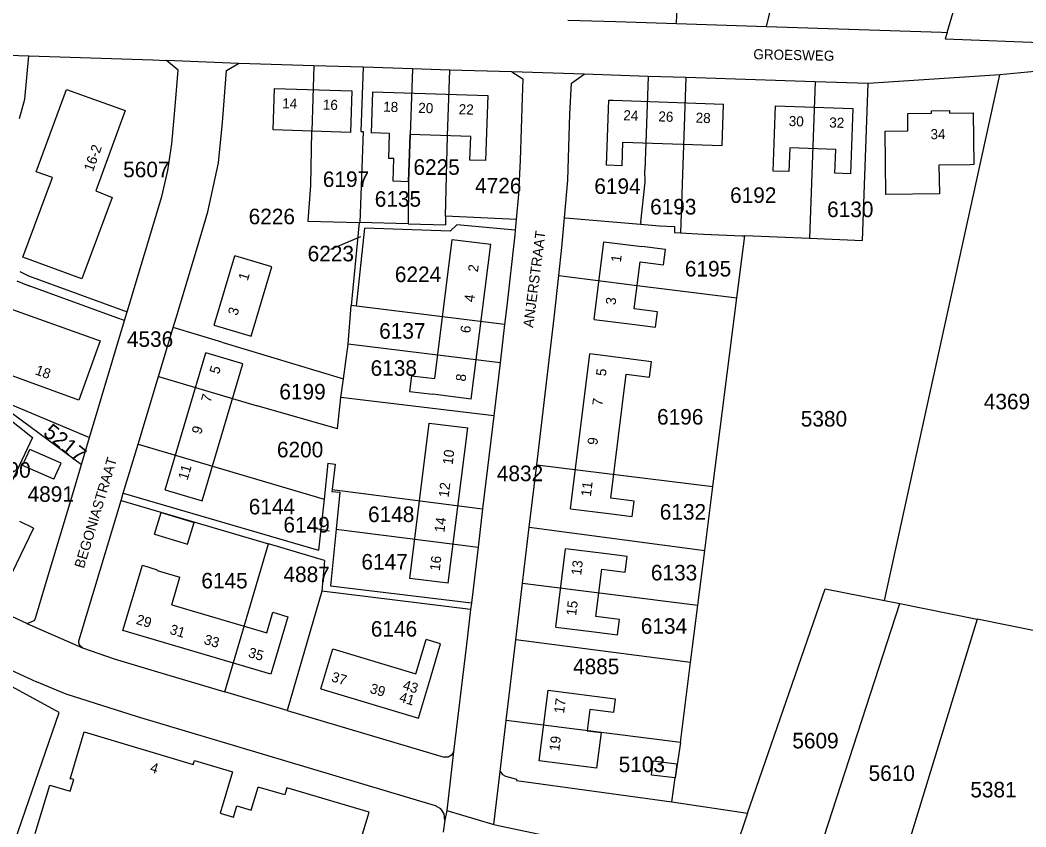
# Model space of a CAD drawing. Extents: x 191922 to 199923, y 328959 to 333350.
# Drawn here: x 197123.7 to 197298.1, y 330911.7 to 331051.6 of the extents above; entities that cross this region are included whole.
import ezdxf

# ---------------------------------------------------------------- set-up
doc = ezdxf.new("R2010")
doc.units = 0
for name, color, linetype in [('bouwvlak', 7, 'Continuous'), ('enkelbestemming', 7, 'Continuous'), ('Level 14', 7, 'Continuous'), ('Level 6', 7, 'Continuous'), ('maatvoering - maximum aantal wooneenheden', 7, 'Continuous'), ('Maatvoering_symbolen', 7, 'Continuous'), ('recreatiewoning', 7, 'Continuous')]:
    doc.layers.add(name, color=color, linetype=linetype)

msp = doc.modelspace()

# ---------------------------------------------------------------- linework, layer by layer
at = {"layer": 'bouwvlak'}
for p, q in [((197177.58, 331011.91), (197182.79, 331014.11)), ((197173.5, 330963.74), (197177.35, 330963.03))]:
    msp.add_line(p, q, dxfattribs=at)
at = {"layer": 'Level 6'}
for p, q in [((197284.47, 331049.5), (197293.26, 331079.53)), ((197253.12, 331050.51), (197258.04, 331070.9)), ((197237.55, 331051.02), (197238.12, 331065.43)), ((197218.72, 331051.64), (197227.05, 331051.36)), ((197227.05, 331051.36), (197237.55, 331051.02)), ((197237.55, 331051.02), (197253.12, 331050.51)), ((197253.12, 331050.51), (197283.51, 331049.53)), ((197283.51, 331049.53), (197284.47, 331049.5)), ((197284.47, 331049.5), (197284.12, 331048.38)), ((197284.12, 331048.38), (197302.91, 331047.68)), ((197121.68, 331045.56), (197125.23, 331045.4)), ((197124.58, 331037.92), (197125.23, 331045.4)), ((197125.23, 331045.4), (197146.73, 331044.74)), ((197146.73, 331044.74), (197149.14, 331044.6)), ((197161.58, 331044.08), (197149.14, 331044.6)), ((197151.11, 331042.97), (197149.14, 331044.6)), ((197163.57, 331044.05), (197161.58, 331044.08)), ((197174.68, 331043.71), (197163.57, 331044.05)), ((197322.04, 331044.77), (197293.62, 331042.14)), ((197150.74, 331038.04), (197151.11, 331042.97)), ((197183.22, 331043.45), (197174.68, 331043.71)), ((197183.22, 331043.45), (197182.82, 331032.32)), ((197191.75, 331043.17), (197183.22, 331043.45)), ((197191.75, 331043.17), (197191.1, 331023.58)), ((197198.24, 331042.97), (197191.75, 331043.17)), ((197197.86, 331031.58), (197198.24, 331042.97)), ((197208.97, 331042.63), (197198.24, 331042.97)), ((197208.97, 331042.63), (197210.88, 331041.43)), ((197221.55, 331042.23), (197208.97, 331042.63)), ((197210.88, 331041.43), (197210.77, 331038.18)), ((197219.03, 331035.29), (197219.32, 331040.71)), ((197219.32, 331040.71), (197221.55, 331042.23)), ((197232.64, 331041.87), (197221.55, 331042.23)), ((197239.15, 331041.66), (197232.64, 331041.87)), ((197239.15, 331041.66), (197238.22, 331014.72)), ((197261.58, 331040.94), (197239.15, 331041.66)), ((197261.58, 331040.94), (197260.6, 331013.79)), ((197270.79, 331040.65), (197261.58, 331040.94)), ((197269.8, 331013.4), (197270.79, 331040.65)), ((197292.71, 331042.05), (197270.79, 331040.65)), ((197273.63, 330950.97), (197293.62, 331042.14)), ((197293.62, 331042.14), (197292.71, 331042.05)), ((197123.65, 331034.58), (197124.58, 331037.92)), ((197150.39, 331034.05), (197150.74, 331038.04)), ((197210.77, 331038.18), (197210.45, 331027.34)), ((197218.7, 331023.89), (197219.03, 331035.29)), ((197150.02, 331030.18), (197150.39, 331034.05)), ((197183.21, 331032.29), (197182.65, 331016.5)), ((197182.82, 331032.32), (197183.21, 331032.29)), ((197149.34, 331025.56), (197150.02, 331030.18)), ((197197.51, 331017.62), (197197.86, 331031.58)), ((197210.45, 331027.34), (197210.16, 331021.43)), ((197148.28, 331021.01), (197149.34, 331025.56)), ((197232.12, 331023.51), (197232.03, 331025.62)), ((197191.1, 331023.58), (197191, 331016.28)), ((197218.12, 331017.36), (197218.7, 331023.89)), ((197231.35, 331016.59), (197232.12, 331023.51)), ((197210.16, 331021.43), (197209.76, 331017.04)), ((197142.31, 331001.04), (197148.28, 331021.01)), ((197182.52, 331016.5), (197181.11, 331002.14)), ((197182.52, 331016.5), (197182.65, 331016.5)), ((197191, 331016.28), (197182.65, 331016.5)), ((197191, 331016.28), (197197.47, 331016.11)), ((197197.51, 331017.62), (197197.47, 331016.11)), ((197209.76, 331017.04), (197197.51, 331017.62)), ((197199.44, 331016.13), (197198.28, 331015.01)), ((197209.58, 331015.18), (197199.44, 331016.13)), ((197209.76, 331017.04), (197209.58, 331015.18)), ((197217.65, 331012.17), (197218.12, 331017.36)), ((197231.35, 331016.59), (197231.31, 331016.23)), ((197182.06, 331002.02), (197183.52, 331015.52)), ((197198.28, 331015.01), (197183.52, 331015.52)), ((197209.51, 331014.38), (197208.07, 331001.54)), ((197209.58, 331015.18), (197209.51, 331014.38)), ((197248, 331003.46), (197249.36, 331014.2)), ((197260.6, 331013.79), (197269.8, 331013.4)), ((197217.13, 331007.35), (197217.65, 331012.17)), ((197123.67, 331008.04), (197125.18, 331007.26)), ((197123.17, 331006.41), (197125.14, 331005.58)), ((197123.17, 331006.41), (197125.14, 331005.58)), ((197125.18, 331007.26), (197142.31, 331001.04)), ((197216.33, 331000), (197217.13, 331007.35)), ((197140.51, 331000), (197125.14, 331005.58)), ((197140.51, 331000), (197125.14, 331005.58)), ((197243.85, 330970.72), (197248, 331003.46)), ((197141.85, 330999.52), (197142.31, 331001.04)), ((197180.63, 330995.44), (197181.11, 331002.14)), ((197182.06, 331002.02), (197181.11, 331002.14)), ((197207.74, 330998.83), (197182.06, 331002.02)), ((197208.07, 331001.54), (197207.74, 330998.83)), ((197135.79, 330979.22), (197141.85, 330999.52)), ((197135.79, 330979.22), (197141.85, 330999.52)), ((197141.85, 330999.52), (197140.51, 331000)), ((197141.85, 330999.52), (197140.51, 331000)), ((197207.74, 330998.83), (197206.95, 330992.21)), ((197213.3, 330974.53), (197216.33, 331000)), ((197147.72, 330989.81), (197150.28, 330998.3)), ((197158.72, 330995.76), (197150.28, 330998.3)), ((197158.72, 330995.76), (197179.81, 330989.42)), ((197179.81, 330989.42), (197180.63, 330995.44)), ((197206.95, 330992.21), (197180.63, 330995.44)), ((197206.95, 330992.21), (197205.85, 330982.98)), ((197144.19, 330978.09), (197147.72, 330989.81)), ((197179.36, 330986.16), (197179.81, 330989.42)), ((197117.92, 330986.76), (197135.79, 330979.22)), ((197178.77, 330980.74), (197164.81, 330984.72)), ((197178.77, 330980.74), (197179.36, 330986.16)), ((197205.85, 330982.98), (197179.36, 330986.16)), ((197120.77, 330983.31), (197125.86, 330979.25)), ((197121.24, 330984.3), (197134.4, 330974.56)), ((197205.85, 330982.98), (197203.93, 330966.85)), ((197125.86, 330979.25), (197113.25, 330952.44)), ((197134.4, 330974.56), (197135.79, 330979.22)), ((197134.4, 330974.56), (197135.79, 330979.22)), ((197141.63, 330969.58), (197144.19, 330978.09)), ((197144.19, 330978.09), (197176.43, 330968.52)), ((197133.05, 330970.04), (197134.4, 330974.56)), ((197133.05, 330970.04), (197134.4, 330974.56)), ((197177.1, 330974.78), (197176.43, 330968.52)), ((197177.1, 330974.78), (197178.38, 330974.61)), ((197178.38, 330974.61), (197177.81, 330970.21)), ((197212.02, 330963.69), (197213.3, 330974.53)), ((197213.3, 330974.53), (197243.85, 330970.72)), ((197128.31, 330954.33), (197133.05, 330970.04)), ((197128.31, 330954.33), (197133.05, 330970.04)), ((197141.26, 330968.33), (197141.63, 330969.58)), ((197141.63, 330969.58), (197175.48, 330959.7)), ((197177.81, 330970.21), (197177.77, 330969.87)), ((197177.77, 330969.87), (197179.15, 330969.77)), ((197177.81, 330970.21), (197203.93, 330966.85)), ((197179.15, 330969.77), (197178.51, 330963.33)), ((197242.45, 330959.62), (197243.85, 330970.72)), ((197141.26, 330968.33), (197166.79, 330960.81)), ((197176.43, 330968.52), (197175.48, 330959.7)), ((197203.93, 330966.85), (197203.14, 330960.24)), ((197178.51, 330963.33), (197177.53, 330953.52)), ((197178.51, 330963.33), (197203.14, 330960.24)), ((197210.86, 330953.99), (197212.02, 330963.69)), ((197212.02, 330963.69), (197242.45, 330959.62)), ((197159.23, 330935.13), (197166.79, 330960.81)), ((197176.52, 330957.94), (197166.79, 330960.81)), ((197203.14, 330960.24), (197201.98, 330950.58)), ((197241.25, 330950.14), (197242.45, 330959.62)), ((197176.52, 330957.94), (197176.02, 330952.59)), ((197130.52, 330931.56), (197087.27, 330955.02)), ((197087.27, 330955.02), (197126.57, 330936.89)), ((197126.41, 330947.92), (197128.31, 330954.33)), ((197126.41, 330947.92), (197128.31, 330954.33)), ((197177.53, 330953.52), (197201.98, 330950.58)), ((197209.69, 330944.13), (197210.86, 330953.99)), ((197210.86, 330953.99), (197241.25, 330950.14)), ((197176.02, 330952.59), (197170.03, 330931.91)), ((197201.84, 330949.43), (197176.02, 330952.59)), ((197249.87, 330914.11), (197263.3, 330953.02)), ((197263.3, 330953.02), (197273.63, 330950.97)), ((197124.89, 330946.98), (197118.31, 330950.05)), ((197201.98, 330950.58), (197201.84, 330949.43)), ((197239.99, 330940.24), (197241.25, 330950.14)), ((197259.79, 330899.77), (197276.29, 330950.44)), ((197273.63, 330950.97), (197276.29, 330950.44)), ((197276.29, 330950.44), (197289.67, 330947.74)), ((197201.84, 330949.43), (197201.12, 330943.35)), ((197124.89, 330946.98), (197126.21, 330947.49)), ((197124.89, 330946.98), (197126.21, 330947.49)), ((197124.89, 330946.98), (197134.54, 330942.75)), ((197124.89, 330946.98), (197134.54, 330942.75)), ((197126.21, 330947.49), (197126.41, 330947.92)), ((197126.21, 330947.49), (197126.41, 330947.92)), ((197289.67, 330947.74), (197273.79, 330895.89)), ((197300.25, 330945.62), (197289.67, 330947.74)), ((197201.12, 330943.35), (197198.9, 330924.73)), ((197208.03, 330930.16), (197209.69, 330944.13)), ((197239.99, 330940.24), (197209.69, 330944.13)), ((197238.23, 330926.34), (197239.99, 330940.24)), ((197131.45, 330934.83), (197126.57, 330936.89)), ((197131.88, 330934.65), (197131.45, 330934.83)), ((197144.09, 330930.83), (197131.88, 330934.65)), ((197170.03, 330931.91), (197159.23, 330935.13)), ((197170.03, 330931.91), (197159.23, 330935.13)), ((197111.98, 330878.03), (197130.52, 330931.56)), ((197195.77, 330915.39), (197144.09, 330930.83)), ((197170.03, 330931.91), (197197.24, 330923.8)), ((197170.03, 330931.91), (197197.24, 330923.8)), ((197206.98, 330921.35), (197208.03, 330930.16)), ((197238.23, 330926.34), (197208.03, 330930.16)), ((197238.23, 330926.34), (197237.31, 330920.2)), ((197197.93, 330923.8), (197197.24, 330923.8)), ((197197.93, 330923.8), (197197.24, 330923.8)), ((197198.9, 330924.73), (197197.74, 330914.54)), ((197198.9, 330924.73), (197197.74, 330914.54)), ((197198.53, 330924.14), (197197.93, 330923.8)), ((197198.53, 330924.14), (197197.93, 330923.8)), ((197198.9, 330924.73), (197198.53, 330924.14)), ((197198.9, 330924.73), (197198.53, 330924.14)), ((197205.89, 330912.13), (197206.98, 330921.35)), ((197206.98, 330921.35), (197207.38, 330920.83)), ((197207.38, 330920.83), (197207.89, 330920.5)), ((197207.89, 330920.5), (197209.77, 330919.98)), ((197236.74, 330916.07), (197237.31, 330920.2)), ((197209.77, 330919.98), (197209.82, 330919.76)), ((197209.82, 330919.76), (197236.74, 330916.07)), ((197196.68, 330914.86), (197195.77, 330915.39)), ((197236.74, 330916.07), (197249.87, 330914.11)), ((197197.26, 330913.96), (197196.68, 330914.86)), ((197197.36, 330912.91), (197197.26, 330913.96)), ((197197.74, 330914.54), (197197.36, 330912.91)), ((197197.74, 330914.54), (197205.89, 330912.13)), ((197197.74, 330914.54), (197205.89, 330912.13)), ((197249.87, 330914.11), (197246.34, 330903.84)), ((197197.36, 330912.91), (197197.06, 330910.83)), ((197205.89, 330912.13), (197206.08, 330912.08)), ((197205.89, 330912.13), (197206.08, 330912.08)), ((197206.08, 330912.08), (197214.58, 330910.31)), ((197206.08, 330912.08), (197214.58, 330910.31))]:
    msp.add_line(p, q, dxfattribs=at)
for points in [[(197150.28, 330998.3), (197150.79, 331000), (197154.49, 331012.3), (197156.29, 331018.37), (197158.11, 331026.85), (197158.8, 331033.87), (197159.52, 331042.89), (197161.58, 331044.08)], [(197174.68, 331043.71), (197174.3, 331032.39), (197174.25, 331032.39), (197174.06, 331022.92), (197173.61, 331016.83), (197173.6, 331016.74), (197182.52, 331016.5)], [(197232.64, 331041.87), (197232.24, 331030.32), (197232.03, 331025.62)], [(197218.12, 331017.36), (197218.29, 331017.35), (197231.31, 331016.23)], [(197231.31, 331016.23), (197234.58, 331015.95), (197237.21, 331015.83), (197237.18, 331014.78), (197238.22, 331014.72)], [(197238.22, 331014.72), (197242.22, 331014.52), (197248.95, 331014.21), (197249.36, 331014.2)], [(197249.36, 331014.2), (197249.37, 331014.26), (197260.6, 331013.79)], [(197217.13, 331007.35), (197230.71, 331005.63), (197248, 331003.46)], [(197147.72, 330989.81), (197160.57, 330985.99), (197164.81, 330984.72)], [(197134.54, 330942.75), (197134.24, 330942.99), (197134.06, 330943.25), (197134, 330943.38), (197133.96, 330943.52), (197133.93, 330943.68), (197133.93, 330943.85), (197133.94, 330944), (197133.98, 330944.16), (197141.26, 330968.33)], [(197134.54, 330942.75), (197140.02, 330940.86), (197146.98, 330938.78), (197159.23, 330935.13)], [(197134.54, 330942.75), (197140.02, 330940.86), (197146.98, 330938.78), (197159.23, 330935.13)]]:
    msp.add_lwpolyline(points, dxfattribs=at)
at = {"layer": 'recreatiewoning'}
for p, q in [((197126.54, 331025.31), (197131.78, 331039.57)), ((197131.78, 331039.57), (197141.92, 331035.96)), ((197167.61, 331032.61), (197167.85, 331039.79)), ((197167.85, 331039.79), (197181.23, 331039.34)), ((197181.23, 331039.34), (197180.99, 331032.16)), ((197184.67, 331032.02), (197184.9, 331039.21)), ((197184.9, 331039.21), (197204.82, 331038.55)), ((197204.82, 331038.55), (197204.44, 331027.26)), ((197225.38, 331026.47), (197225.79, 331037.76)), ((197225.79, 331037.76), (197226.58, 331037.73)), ((197226.58, 331037.73), (197245.7, 331037.07)), ((197245.45, 331029.86), (197245.7, 331037.07)), ((197141.92, 331035.96), (197136.89, 331022)), ((197254.32, 331025.44), (197254.73, 331036.74)), ((197254.73, 331036.74), (197268.12, 331036.27)), ((197268.12, 331036.27), (197267.71, 331024.96)), ((197180.99, 331032.16), (197167.61, 331032.61)), ((197191.1, 331023.58), (197191.37, 331031.8)), ((197201.86, 331031.45), (197191.37, 331031.8)), ((197201.72, 331027.35), (197201.86, 331031.45)), ((197228.1, 331026.37), (197228.25, 331030.46)), ((197228.25, 331030.46), (197245.45, 331029.86)), ((197257.17, 331029.46), (197257.02, 331025.35)), ((197265.16, 331029.17), (197257.17, 331029.46)), ((197265.01, 331025.06), (197265.16, 331029.17)), ((197204.44, 331027.26), (197201.72, 331027.35)), ((197129.36, 331024.33), (197126.54, 331025.31)), ((197228.1, 331026.37), (197225.38, 331026.47)), ((197257.02, 331025.35), (197254.32, 331025.44)), ((197267.71, 331024.96), (197265.01, 331025.06)), ((197124.23, 331010.53), (197129.36, 331024.33)), ((197136.89, 331022), (197139.72, 331020.89)), ((197139.72, 331020.89), (197134.43, 331006.78)), ((197195.65, 330989.45), (197198.67, 331013.58)), ((197198.67, 331013.58), (197205.32, 331012.75)), ((197201.96, 330985.9), (197205.32, 331012.75)), ((197223.24, 330999.73), (197224.92, 331013.2)), ((197224.92, 331013.2), (197231.54, 331012.38)), ((197235.61, 331011.86), (197231.54, 331012.38)), ((197235.27, 331009.17), (197235.61, 331011.86)), ((197134.43, 331006.78), (197124.23, 331010.53)), ((197157.37, 330998.7), (197160.95, 331010.73)), ((197167.38, 331008.81), (197160.95, 331010.73)), ((197230.19, 331001.56), (197231.22, 331009.69)), ((197231.22, 331009.69), (197235.27, 331009.17)), ((197163.8, 330996.79), (197167.38, 331008.81)), ((197116.53, 331003.56), (197137.61, 330995.99)), ((197234.24, 331001.05), (197230.19, 331001.56)), ((197233.9, 330998.39), (197234.24, 331001.05)), ((197157.37, 330998.7), (197163.8, 330996.79)), ((197223.24, 330999.73), (197229.86, 330998.9)), ((197229.86, 330998.9), (197233.9, 330998.39)), ((197137.61, 330995.99), (197133.93, 330985.73)), ((197133.93, 330985.73), (197112.45, 330993.49)), ((197148.88, 330970.17), (197155.93, 330993.92)), ((197162.36, 330992.01), (197155.93, 330993.92)), ((197219.16, 330966.87), (197222.51, 330993.73)), ((197233.21, 330992.39), (197222.51, 330993.73)), ((197155.31, 330968.26), (197162.36, 330992.01)), ((197232.87, 330989.71), (197233.21, 330992.39)), ((197191.57, 330989.96), (197191.23, 330987.24)), ((197191.57, 330989.96), (197195.65, 330989.45)), ((197226.15, 330968.73), (197228.83, 330990.22)), ((197228.83, 330990.22), (197232.87, 330989.71)), ((197191.23, 330987.24), (197195.31, 330986.73)), ((197201.96, 330985.9), (197195.31, 330986.73)), ((197191.3, 330954.81), (197194.67, 330981.73)), ((197194.67, 330981.73), (197201.34, 330980.9)), ((197197.96, 330953.98), (197201.34, 330980.9)), ((197124.16, 330974.39), (197125.41, 330977.18)), ((197130.83, 330974.79), (197125.41, 330977.18)), ((197129.59, 330971.99), (197124.16, 330974.39)), ((197129.59, 330971.99), (197130.83, 330974.79)), ((197148.88, 330970.17), (197155.31, 330968.26)), ((197230.19, 330968.22), (197226.15, 330968.73)), ((197229.85, 330965.54), (197230.19, 330968.22)), ((197147.04, 330962.48), (197148.18, 330966.24)), ((197148.18, 330966.24), (197153.92, 330964.51)), ((197219.16, 330966.87), (197225.81, 330966.04)), ((197225.81, 330966.04), (197229.85, 330965.54)), ((197126.07, 330963.54), (197123.66, 330964.7)), ((197152.78, 330960.74), (197153.92, 330964.51)), ((197126.07, 330963.54), (197121.55, 330954.18)), ((197147.04, 330962.48), (197152.78, 330960.74)), ((197216.62, 330946.36), (197218.3, 330959.92)), ((197224.94, 330959.1), (197218.3, 330959.92)), ((197228.99, 330958.59), (197224.94, 330959.1)), ((197228.66, 330955.91), (197228.99, 330958.59)), ((197141.57, 330945.75), (197144.96, 330957.08)), ((197144.96, 330957.08), (197147.52, 330956.31)), ((197147.49, 330956.2), (197147.52, 330956.31)), ((197147.49, 330956.2), (197151.45, 330955.02)), ((197223.58, 330948.21), (197224.6, 330956.41)), ((197224.6, 330956.41), (197228.66, 330955.91)), ((197150.02, 330950.24), (197151.45, 330955.02)), ((197197.96, 330953.98), (197191.3, 330954.81)), ((197150.02, 330950.24), (197166.52, 330945.38)), ((197166.52, 330945.38), (197167.57, 330948.93)), ((197167.57, 330948.93), (197170.14, 330948.17)), ((197170.14, 330948.17), (197169.09, 330944.62)), ((197227.64, 330947.7), (197223.58, 330948.21)), ((197216.62, 330946.36), (197223.25, 330945.53)), ((197227.3, 330945.03), (197227.64, 330947.7)), ((197167.2, 330938.2), (197141.57, 330945.75)), ((197169.09, 330944.62), (197167.2, 330938.2)), ((197223.25, 330945.53), (197227.3, 330945.03)), ((197192.37, 330938.24), (197194.12, 330944.19)), ((197196.62, 330943.45), (197194.12, 330944.19)), ((197194.87, 330937.51), (197196.62, 330943.45)), ((197175.87, 330935.67), (197177.93, 330942.57)), ((197177.93, 330942.57), (197192.37, 330938.24)), ((197192.83, 330930.6), (197194.87, 330937.51)), ((197175.87, 330935.67), (197192.83, 330930.6)), ((197213.72, 330923.17), (197215.28, 330935.42)), ((197215.28, 330935.42), (197226.9, 330933.93)), ((197226.9, 330933.93), (197226.59, 330931.54)), ((197222.54, 330932.06), (197222.07, 330928.39)), ((197226.59, 330931.54), (197222.54, 330932.06)), ((197132.39, 330920.01), (197134.82, 330928.18)), ((197134.82, 330928.18), (197153.75, 330922.55)), ((197222.07, 330928.39), (197224.45, 330928.08)), ((197224.45, 330928.08), (197223.65, 330921.9)), ((197153.75, 330922.55), (197153.99, 330923.22)), ((197153.99, 330923.22), (197160.58, 330921.24)), ((197223.65, 330921.9), (197213.72, 330923.17)), ((197233.19, 330920.71), (197233.5, 330923.19)), ((197233.5, 330923.19), (197237.62, 330922.67)), ((197237.62, 330922.67), (197237.31, 330920.2)), ((197160.58, 330921.24), (197158.42, 330914.07)), ((197237.31, 330920.2), (197233.19, 330920.71)), ((197126.33, 330910.57), (197128.87, 330918.97)), ((197128.87, 330918.97), (197132.41, 330917.9)), ((197132.41, 330917.9), (197133.02, 330919.91)), ((197133.02, 330919.91), (197132.44, 330920.08)), ((197163.78, 330914.61), (197164.98, 330918.6)), ((197169.62, 330917.28), (197164.99, 330918.63)), ((197170, 330918.48), (197169.62, 330917.28)), ((197184.23, 330914.27), (197170, 330918.48)), ((197160.72, 330913.38), (197161.31, 330915.35)), ((197161.31, 330915.35), (197163.78, 330914.61)), ((197158.42, 330914.07), (197160.72, 330913.38)), ((197182.52, 330908.54), (197184.23, 330914.27))]:
    msp.add_line(p, q, dxfattribs=at)
for points in [[(197191.1, 331023.58), (197188.42, 331023.67), (197188.55, 331027.62), (197187.65, 331027.62), (197187.76, 331031.94), (197184.66, 331032.06), (197184.9, 331039.2)], [(197289, 331035.53), (197289.07, 331026.56), (197288.47, 331026.55), (197283.05, 331026.46), (197283.14, 331021.49), (197273.81, 331021.4), (197273.71, 331032.39), (197277.66, 331032.43), (197277.63, 331035.43), (197281.73, 331035.47), (197281.73, 331035.9), (197284.9, 331035.93), (197284.9, 331035.5), (197289, 331035.53)]]:
    msp.add_lwpolyline(points, dxfattribs=at)

# ---------------------------------------------------------------- texts
at = {"layer": 'enkelbestemming'}
for s, p in [('5607', (197141.6, 331024.37)), ('6225', (197191.93, 331024.79)), ('6197', (197176.22, 331022.69)), ('4726', (197202.62, 331021.57)), ('6194', (197223.29, 331021.48)), ('6135', (197185.22, 331019.26)), ('6192', (197246.83, 331019.92)), ('6193', (197232.96, 331017.92)), ('6130', (197263.65, 331017.46)), ('6226', (197163.36, 331016.22)), ('6223', (197173.59, 331009.79)), ('6195', (197238.99, 331007.16)), ('6224', (197188.71, 331006.19)), ('6137', (197185.99, 330996.37)), ('4536', (197142.25, 330994.96)), ('6138', (197184.5, 330989.94)), ('6199', (197168.68, 330985.84)), ('4369', (197290.82, 330984.13)), ('6196', (197234.17, 330981.48)), ('5380', (197259.09, 330981.14)), ('6200', (197168.26, 330975.8)), ('4832', (197206.39, 330971.67)), ('6144', (197163.38, 330965.91)), ('6148', (197184.06, 330964.58)), ('6132', (197234.64, 330965)), ('6149', (197169.39, 330962.76)), ('6147', (197182.91, 330956.34)), ('4887', (197169.4, 330954.17)), ('6133', (197233.1, 330954.46)), ('6145', (197155.16, 330953.07)), ('6146', (197184.54, 330944.71)), ('6134', (197231.35, 330945.2)), ('4885', (197219.6, 330938.19)), ('5609', (197257.62, 330925.33)), ('5103', (197227.51, 330921.21)), ('5610', (197270.84, 330919.68)), ('5381', (197288.48, 330916.83))]:
    msp.add_text(s, height=2.7, dxfattribs=at).set_placement(p)
for s, p in [('4890', (197117.54, 330972.27)), ('4891', (197125.03, 330968.09))]:
    msp.add_text(s, height=2.7, rotation=0, dxfattribs=at).set_placement(p)
at = {"layer": 'Level 14'}
msp.add_text('5217', height=2.7, rotation=321.009, dxfattribs=at).set_placement((197127.56, 330979.76))
at = {"layer": 'maatvoering - maximum aantal wooneenheden'}
for s, rotation, p in [('14', 358.108, (197169.16, 331036.34)), ('16', 358.108, (197176.2, 331036.11)), ('18', 358.108, (197186.66, 331035.75)), ('20', 358.108, (197192.74, 331035.55)), ('22', 358.108, (197199.75, 331035.31)), ('24', 358.0507, (197228.3, 331034.27)), ('26', 358.0507, (197234.37, 331034.06)), ('28', 358.0507, (197240.84, 331033.84)), ('30', 357.9935, (197256.98, 331033.26)), ('32', 357.9935, (197264, 331033.01)), ('34', 0.5162, (197281.59, 331030.97)), ('16-2', 70.2421, (197136.36, 331025.23)), ('2', 82.875, (197203.1, 331007.85)), ('1', 82.875, (197227.89, 331009.55)), ('1', 73.4325, (197163.19, 331006.31)), ('4', 82.875, (197202.45, 331002.65)), ('3', 82.875, (197226.97, 331002.16)), ('3', 73.4325, (197161.39, 331000.28)), ('6', 82.875, (197201.77, 330997.27)), ('5', 73.4875, (197158.2, 330990.12)), ('18', 340.1688, (197126.21, 330990.23)), ('8', 82.754, (197200.96, 330988.88)), ('5', 82.9319, (197225.3, 330989.81)), ('7', 73.4875, (197156.74, 330985.22)), ('7', 82.9319, (197224.66, 330984.66)), ('9', 73.4875, (197155.1, 330979.69)), ('9', 82.9319, (197223.81, 330977.86)), ('10', 83.0457, (197198.72, 330974.44)), ('11', 73.4875, (197152.75, 330971.74)), ('12', 83.1026, (197198.02, 330968.77)), ('11', 82.9319, (197222.69, 330968.93)), ('14', 83.1026, (197197.29, 330962.71)), ('16', 83.1026, (197196.48, 330956.04)), ('13', 82.9319, (197221, 330955.26)), ('15', 82.9319, (197220.13, 330948.26)), ('29', 343.5587, (197143.72, 330946.94)), ('31', 343.5587, (197149.55, 330945.22)), ('33', 343.5587, (197155.48, 330943.47)), ('35', 343.5587, (197163.15, 330941.21)), ('37', 343.3776, (197177.57, 330936.99)), ('39', 343.3776, (197184.25, 330934.99)), ('43', 343.3776, (197189.95, 330935.58)), ('41', 343.3776, (197189.33, 330933.48)), ('17', 82.8181, (197218.03, 330931.32)), ('19', 82.8181, (197217.2, 330924.78)), ('4', 343.4875, (197146.14, 330921.27))]:
    msp.add_text(s, height=1.75, rotation=rotation, dxfattribs=at).set_placement(p)
at = {"layer": 'Maatvoering_symbolen'}
for s, rotation, p in [('GROESWEG', 358.7958, (197250.85, 331044.85)), ('ANJERSTRAAT', 82.5834, (197212.67, 330998.21)), ('BEGONIASTRAAT', 73.125, (197134.78, 330956.43))]:
    msp.add_text(s, height=1.75, rotation=rotation, dxfattribs=at).set_placement(p)

doc.saveas('drawing.dxf')
